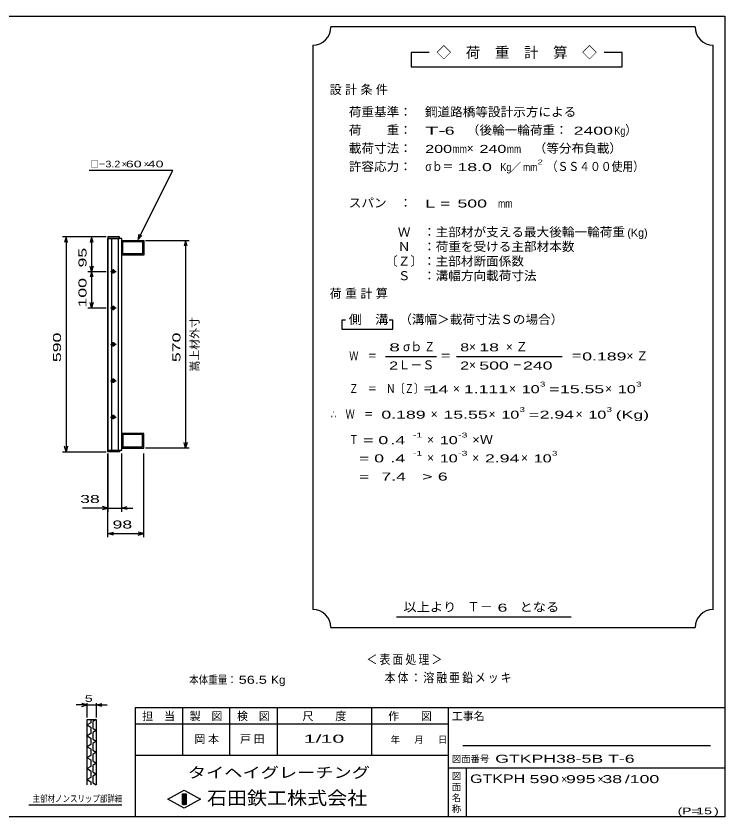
# Model space of a CAD drawing. Units: millimetres, scale not verified. Extents: x -1820 to 1731, y -1282 to 1054.
# Drawn here: x -216 to 1731, y -1146 to 1054 of the extents above; entities that cross this region are included whole.
import ezdxf
from ezdxf.enums import TextEntityAlignment as Align

# ---------------------------------------------------------------- set-up
doc = ezdxf.new("R2010")
doc.units = ezdxf.units.MM
doc.header["$LTSCALE"] = 10
for name, color, linetype, lineweight in [('0_2', 150, 'Continuous', 25), ('16', 3, 'Continuous', 25), ('22', 4, 'Continuous', 25), ('24', 2, 'Continuous', 25), ('32', 4, 'Continuous', 25)]:
    doc.layers.add(name, color=color, linetype=linetype, lineweight=lineweight)
doc.styles.add('ベクトル', font='')
doc.styles.get('ベクトル').set_extended_font_data('ベクトル')

msp = doc.modelspace()

# ---------------------------------------------------------------- linework, layer by layer
at = {"layer": '0_2'}
for p, q in [((-1729, 1053.5), (1731, 1053.5)), ((1731, 1053.5), (1731, -1146.5)), ((1731, -846.5), (111, -846.5)), ((111, -846.5), (111, -1146.5)), ((241, -846.5), (241, -976.5)), ((371, -976.5), (371, -846.5)), ((501, -846.5), (501, -976.5)), ((761, -976.5), (761, -846.5)), ((971, -846.5), (971, -1146.5)), ((971, -891.5), (111, -891.5)), ((1691, -951.5), (1011, -951.5)), ((111, -976.5), (971, -976.5)), ((971, -1011.5), (1731, -1011.5)), ((1021, -1146.5), (1021, -1011.5)), ((201, -1097.5), (246, -1072.5)), ((246, -1072.5), (291, -1097.5)), ((246, -1122.5), (201, -1097.5)), ((241, -1082.5), (251, -1082.5)), ((241, -1112.5), (241, -1082.5)), ((241, -1082.5), (243, -1082.5)), ((243, -1082.5), (243, -1112.5)), ((245, -1112.5), (245, -1082.5)), ((245, -1082.5), (247, -1082.5)), ((291, -1097.5), (246, -1122.5)), ((247, -1082.5), (247, -1112.5)), ((249, -1112.5), (249, -1082.5)), ((249, -1082.5), (251, -1082.5)), ((251, -1082.5), (251, -1112.5)), ((251, -1082.5), (251, -1112.5)), ((251, -1112.5), (241, -1112.5)), ((243, -1112.5), (245, -1112.5)), ((247, -1112.5), (249, -1112.5)), ((1731, -1146.5), (-1729, -1146.5))]:
    msp.add_line(p, q, dxfattribs=at)
at = {"layer": '16'}
for p, q in [((36.03, -138.65), (36.03, 442.35)), ((36.03, 442.35), (36.73, 442.35)), ((68.73, 446.85), (36.73, 446.85)), ((36.73, 446.85), (36.73, 442.35)), ((36.73, 442.35), (68.73, 442.35)), ((36.73, 442.35), (36.73, -138.65)), ((74.73, 442.35), (36.73, 442.35)), ((46.23, 442.35), (46.23, -138.65)), ((65.23, -138.65), (65.23, 442.35)), ((68.73, 442.35), (68.73, 446.85)), ((74.73, -138.65), (74.73, 442.35)), ((74.73, 396.85), (74.73, 436.85)), ((74.73, 436.85), (134.73, 436.85)), ((77.73, 399.85), (77.73, 433.85)), ((77.73, 433.85), (131.73, 433.85)), ((131.73, 433.85), (131.73, 399.85)), ((134.73, 436.85), (134.73, 396.85)), ((134.73, 396.85), (74.73, 396.85)), ((131.73, 399.85), (77.73, 399.85)), ((53.23, 354.85), (49.23, 354.85)), ((51.23, 357.85), (51.23, 345.85)), ((43.23, 351.85), (59.23, 351.85)), ((49.23, 348.85), (53.23, 348.85)), ((43.23, 251.85), (59.23, 251.85)), ((53.23, 254.85), (49.23, 254.85)), ((49.23, 248.85), (53.23, 248.85)), ((51.23, 257.85), (51.23, 245.85)), ((53.23, 154.85), (49.23, 154.85)), ((51.23, 157.85), (51.23, 145.85)), ((43.23, 151.85), (59.23, 151.85)), ((49.23, 148.85), (53.23, 148.85)), ((43.23, 51.85), (59.23, 51.85)), ((53.23, 54.85), (49.23, 54.85)), ((49.23, 48.85), (53.23, 48.85)), ((51.23, 57.85), (51.23, 45.85)), ((51.23, -42.15), (51.23, -54.15)), ((43.23, -48.15), (59.23, -48.15)), ((53.23, -45.15), (49.23, -45.15)), ((49.23, -51.15), (53.23, -51.15)), ((74.73, -93.15), (74.73, -133.15)), ((134.73, -93.15), (74.73, -93.15)), ((77.73, -96.15), (77.73, -130.15)), ((131.73, -96.15), (77.73, -96.15)), ((131.73, -130.15), (131.73, -96.15)), ((134.73, -133.15), (134.73, -93.15)), ((77.73, -130.15), (131.73, -130.15)), ((36.73, -138.65), (36.03, -138.65)), ((36.73, -138.65), (68.73, -138.65)), ((36.73, -143.15), (36.73, -138.65)), ((36.73, -138.65), (74.73, -138.65)), ((68.73, -143.15), (36.73, -143.15)), ((68.73, -138.65), (68.73, -143.15)), ((74.73, -133.15), (134.73, -133.15))]:
    msp.add_line(p, q, dxfattribs=at)
for centre, radius, start, end in [((49.23, 351.85), 3, 90, 270), ((51.23, 351.85), 4, 46.6, 133.4), ((53.23, 351.85), 3, 270, 90), ((51.23, 351.85), 4, 226.6, 313.4), ((49.23, 251.85), 3, 90, 270), ((51.23, 251.85), 4, 46.6, 133.4), ((51.23, 251.85), 4, 226.6, 313.4), ((53.23, 251.85), 3, 270, 90), ((49.23, 151.85), 3, 90, 270), ((51.23, 151.85), 4, 46.6, 133.4), ((53.23, 151.85), 3, 270, 90), ((51.23, 151.85), 4, 226.6, 313.4), ((49.23, 51.85), 3, 90, 270), ((51.23, 51.85), 4, 46.6, 133.4), ((51.23, 51.85), 4, 226.6, 313.4), ((53.23, 51.85), 3, 270, 90), ((49.23, -48.15), 3, 90, 270), ((51.23, -48.15), 4, 46.6, 133.4), ((51.23, -48.15), 4, 226.6, 313.4), ((53.23, -48.15), 3, 270, 90)]:
    msp.add_arc(centre, radius, start, end, dxfattribs=at)
at = {"layer": '22'}
for p, q in [((214.73, 629.35), (-15.27, 629.35)), ((119.73, 439.35), (214.73, 629.35)), ((31.73, 446.85), (-88.27, 446.85)), ((-78.27, 446.85), (-82.27, 431.85)), ((-74.27, 431.85), (-78.27, 446.85)), ((-78.27, 446.85), (-78.27, -143.15)), ((31.73, 446.85), (-18.27, 446.85)), ((-8.27, 446.85), (-12.27, 431.85)), ((-4.27, 431.85), (-8.27, 446.85)), ((-8.27, 446.85), (-8.27, 351.85)), ((119.73, 439.35), (122.73, 453.95)), ((119.73, 439.35), (129.73, 450.35)), ((139.73, 436.85), (259.73, 436.85)), ((249.73, 436.85), (245.73, 421.85)), ((253.73, 421.85), (249.73, 436.85)), ((249.73, 436.85), (249.73, -133.15)), ((-8.27, 351.85), (-12.27, 366.85)), ((-4.27, 366.85), (-8.27, 351.85)), ((-18.27, 351.85), (31.73, 351.85)), ((-8.27, 351.85), (-12.27, 336.85)), ((-4.27, 336.85), (-8.27, 351.85)), ((-8.27, 351.85), (-8.27, 251.85)), ((-8.27, 251.85), (-12.27, 266.85)), ((-4.27, 266.85), (-8.27, 251.85)), ((-18.27, 251.85), (31.73, 251.85)), ((-78.27, -143.15), (-82.27, -128.15)), ((-74.27, -128.15), (-78.27, -143.15)), ((249.73, -133.15), (245.73, -118.15)), ((253.73, -118.15), (249.73, -133.15)), ((-88.27, -143.15), (31.73, -143.15)), ((36.73, -148.15), (36.73, -308.15)), ((36.73, -378.15), (36.73, -148.15)), ((74.73, -308.15), (74.73, -148.15)), ((134.73, -378.15), (134.73, -148.15)), ((259.73, -133.15), (139.73, -133.15)), ((36.73, -298.15), (-33.27, -298.15)), ((36.73, -298.15), (21.73, -294.15)), ((21.73, -302.15), (36.73, -298.15)), ((36.73, -298.15), (74.73, -298.15)), ((74.73, -298.15), (89.73, -294.15)), ((89.73, -302.15), (74.73, -298.15)), ((74.73, -298.15), (104.73, -298.15)), ((36.73, -368.15), (51.73, -364.15)), ((51.73, -372.15), (36.73, -368.15)), ((36.73, -368.15), (134.73, -368.15)), ((134.73, -368.15), (119.73, -364.15)), ((119.73, -372.15), (134.73, -368.15))]:
    msp.add_line(p, q, dxfattribs=at)
at = {"layer": '24', "color": 4}
for p, q in [((1649, 1023.5), (649, 1023.5)), ((599, 973.5), (599, -576.5)), ((1699, -576.5), (1699, 973.5)), ((919, 953.5), (869, 953.5)), ((869, 953.5), (869, 913.5)), ((1449, 953.5), (1399, 953.5)), ((1449, 913.5), (1449, 953.5)), ((869, 913.5), (1449, 913.5)), ((689, 218.5), (679, 218.5)), ((679, 218.5), (679, 193.5)), ((819, 218.5), (809, 218.5)), ((819, 193.5), (819, 218.5)), ((679, 193.5), (819, 193.5)), ((799, 118.5), (939, 118.5)), ((994, 118.5), (1284, 118.5)), ((829, -596.5), (1309, -596.5)), ((649, -626.5), (1649, -626.5))]:
    msp.add_line(p, q, dxfattribs=at)
for centre, start, end in [((599, 1023.5), 270, 0), ((1699, 1023.5), 180, 270), ((599, -626.5), 0, 90), ((1699, -626.5), 90, 180)]:
    msp.add_arc(centre, 50, start, end, dxfattribs=at)
at = {"layer": '32'}
for p, q in [((-20.27, -838.65), (-35.27, -834.65)), ((-20.27, -873.65), (-20.27, -833.65)), ((4.73, -833.65), (4.73, -873.65)), ((4.73, -838.65), (19.73, -834.65)), ((-20.27, -838.65), (-50.27, -838.65)), ((-35.27, -842.65), (-20.27, -838.65)), ((-20.27, -838.65), (4.73, -838.65)), ((19.73, -842.65), (4.73, -838.65)), ((4.73, -838.65), (34.73, -838.65)), ((-20.27, -878.65), (4.73, -878.65)), ((-20.27, -1058.65), (-20.27, -878.65)), ((-10.27, -878.65), (-10.27, -887.65)), ((4.73, -878.65), (-5.27, -884.65)), ((4.73, -878.65), (4.73, -1058.65)), ((-10.27, -887.65), (-20.27, -893.65)), ((-20.27, -893.65), (-10.27, -899.65)), ((-10.27, -899.65), (-10.27, -917.65)), ((-5.27, -884.65), (-5.27, -902.65)), ((-10.27, -917.65), (-20.27, -923.65)), ((-20.27, -923.65), (-10.27, -929.65)), ((-5.27, -902.65), (4.73, -908.65)), ((4.73, -908.65), (-5.27, -914.65)), ((-5.27, -914.65), (-5.27, -932.65)), ((-10.27, -929.65), (-10.27, -947.65)), ((-5.27, -932.65), (4.73, -938.65)), ((4.73, -938.65), (-5.27, -944.65)), ((-5.27, -944.65), (-5.27, -962.65)), ((-10.27, -947.65), (-20.27, -953.65)), ((-20.27, -953.65), (-10.27, -959.65)), ((-10.27, -959.65), (-10.27, -977.65)), ((-5.27, -962.65), (4.73, -968.65)), ((-10.27, -977.65), (-20.27, -983.65)), ((-20.27, -983.65), (-10.27, -989.65)), ((-10.27, -989.65), (-10.27, -1007.65)), ((4.73, -968.65), (-5.27, -974.65)), ((-5.27, -974.65), (-5.27, -992.65)), ((-10.27, -1007.65), (-20.27, -1013.65)), ((-5.27, -992.65), (4.73, -998.65)), ((4.73, -998.65), (-5.27, -1004.65)), ((-5.27, -1004.65), (-5.27, -1022.65)), ((-20.27, -1013.65), (-10.27, -1019.65)), ((-10.27, -1019.65), (-10.27, -1037.65)), ((-5.27, -1022.65), (4.73, -1028.65)), ((4.73, -1028.65), (-5.27, -1034.65)), ((-10.27, -1037.65), (-20.27, -1043.65)), ((-20.27, -1043.65), (-10.27, -1049.65)), ((-10.27, -1049.65), (-10.27, -1058.65)), ((-5.27, -1034.65), (-5.27, -1052.65)), ((-5.27, -1052.65), (4.73, -1058.65)), ((74.73, -1113.65), (-180.27, -1113.65))]:
    msp.add_line(p, q, dxfattribs=at)

# ---------------------------------------------------------------- texts
at = {"layer": '0_2', "style": 'ベクトル'}
for s, height, p in [('担\u3000当', 21.99, (131, -869.5)), ('製\u3000図', 21.99, (261, -869.5)), ('検\u3000図', 21.99, (391, -869.5)), ('尺\u3000\u3000度', 21.99, (571, -869.5)), ('作\u3000\u3000図', 21.99, (806, -869.5)), ('工事名', 21.99, (981, -869.5)), ('年', 18.33, (813, -934)), ('月', 18.33, (878, -934)), ('日', 18.33, (943, -934)), ('図面番号', 18.33, (981, -987)), ('図', 18.33, (981, -1034)), ('面', 18.33, (981, -1064)), ('名', 18.33, (981, -1094)), ('称', 18.33, (981, -1124))]:
    msp.add_text(s, height=height, dxfattribs=at).set_placement(p, align=Align.MIDDLE_LEFT)
at = {"layer": '0_2', "color": 222, "style": 'ベクトル'}
for s, height, width, p in [('タイヘイグレーチング', 29.33, 1.25, (256, -1024.5)), ('石田鉄工株式会社', 36.66, 1.1, (308.5, -1094.5))]:
    msp.add_text(s, height=height, dxfattribs=dict(at, width=width)).set_placement(p, align=Align.MIDDLE_LEFT)
at = {"layer": '22', "color": 2, "style": 'ベクトル'}
for s, height, width, p in [('□－', 18.33, 0.8, (-10.27, 646.85)), ('3.2', 18.33, 1.2, (29.73, 646.85)), (' 60 ', 18.33, 1.6, (74.73, 646.85)), (' 40 ', 18.33, 1.6, (134.73, 646.85)), (' 38 ', 21.99, 1.65, (-53.27, -273.15)), (' 98 ', 21.99, 1.65, (35.73, -343.15)), ('本体重量：', 21.99, 0.85, (259.73, -769.65)), (' 56.5', 21.99, 1.35, (384.73, -769.65)), ('Kg', 21.99, 1.1, (484.73, -769.65)), ('1/', 21.99, 2, (574, -931.5)), (' 10 ', 21.99, 2, (604, -931.5)), ('GTKPH38-5B T-6     ', 21.99, 1.65, (1100, -986.5)), ('GTKPH', 23.46, 1.4, (1031, -1041.5)), (' 590 ', 21.99, 1.65, (1181, -1042.5)), (' 995 ', 21.99, 1.65, (1281, -1042.5)), (' 38 ', 21.99, 1.65, (1381, -1042.5)), ('/', 21.99, 1.65, (1456, -1042.5)), (' 100 ', 21.99, 1.65, (1456, -1042.5)), ('(P=', 18.33, 1.55, (1601, -1130)), (' 15 ', 18.33, 1.6, (1641, -1130)), (')', 18.33, 1.6, (1701, -1130))]:
    msp.add_text(s, height=height, dxfattribs=dict(at, width=width)).set_placement(p, align=Align.MIDDLE_LEFT)
for height, p in [(18.33, (74.73, 646.85)), (18.33, (134.73, 646.85)), (21.99, (1281, -1042.5)), (21.99, (1381, -1042.5))]:
    msp.add_text('×', height=height, dxfattribs=at).set_placement(p, align=Align.MIDDLE_LEFT)
at = {"layer": '22', "color": 2, "style": 'ベクトル', "width": 1.65}
for s, p in [(' 95 ', (-33.27, 349.35)), (' 100 ', (-33.27, 239.35)), (' 590 ', (-103.27, 89.35)), (' 570', (224.73, 89.35))]:
    msp.add_text(s, height=21.99, rotation=90, dxfattribs=at).set_placement(p, align=Align.MIDDLE_LEFT)
at = {"layer": '22', "color": 2, "style": 'ベクトル'}
msp.add_text('嵩上材外寸', height=21.99, rotation=90, dxfattribs=at).set_placement((274.73, 76.85), align=Align.MIDDLE_LEFT)
at = {"layer": '22', "color": 2, "attachment_point": 4, "style": 'ベクトル'}
for s, insert, char_height in [('\\T1.2;\\W0.85;＜表面処理＞', (746.5, -715), 25.66), ('\\T1.19;\\W0.85;本体：溶融亜鉛メッキ', (796.5, -765), 25.66), ('\\T1.25;岡本\u3000', (274.23, -933.65), 21.99), ('\\T1.25;戸田\u3000', (399.23, -933.65), 21.99)]:
    msp.add_mtext(s, dxfattribs=dict(at, insert=insert, char_height=char_height))
at = {"layer": '24', "style": 'ベクトル'}
for s, height, p in [('◇\u3000荷\u3000重\u3000計\u3000算\u3000◇', 29.33, (939, 953.5)), ('）', 24.19, (1457, 740)), ('×', 24.19, (1022, 690)), ('／', 21.99, (1141.5, 638.5)), ('(Kg)', 21.99, (1463, 458.5)), ('σｂ', 24.19, (847, 145)), ('×', 24.19, (1028, 145)), ('Ｌ－Ｓ', 24.19, (834, 95)), ('×', 24.19, (1028, 95)), ('×', 24.19, (984, 30)), ('×', 24.19, (1138, 30)), ('×', 24.19, (1402, 30)), ('×', 24.19, (923, -40)), ('×', 24.19, (1082, -40)), ('×', 24.19, (1321, -40)), ('×', 24.19, (913, -110)), ('×', 24.19, (913, -160)), ('×', 24.19, (1037, -160)), ('×', 24.19, (1171, -160)), ('Ｔ－', 25.66, (1023, -569))]:
    msp.add_text(s, height=height, dxfattribs=at).set_placement(p, align=Align.MIDDLE_LEFT)
for s, height, width, p in [('荷重基準：\u3000', 24.19, 1.05, (698, 790)), ('鋼道路橋等設計示方による', 24.19, 1.05, (907, 790)), ('荷\u3000\u3000重：\u3000', 24.19, 1.05, (698, 740)), ('T-', 21.99, 2, (908, 738.5)), (' 6 ', 21.99, 1.65, (948, 738.5)), ('（後輪一輪荷重：', 24.19, 1.05, (1022, 740)), (' 2400', 21.99, 1.65, (1302, 738.5)), ('Kg', 21.99, 0.85, (1427, 738.5)), ('載荷寸法：\u3000', 24.19, 1.05, (698, 690)), ('\u3000（等分布負載）', 24.19, 1.05, (1171, 690)), ('200', 21.99, 1.5, (908, 688.5)), ('mm', 21.99, 0.8, (983, 688.5)), ('240', 21.99, 1.5, (1057, 688.5)), ('mm', 21.99, 0.8, (1132, 688.5)), ('許容応力：\u3000', 24.19, 1.05, (698, 640)), ('σｂ＝', 24.19, 0.9, (908, 640)), (' 18.0', 21.99, 1.65, (983, 638.5)), ('Kg', 21.99, 0.85, (1114, 638.5)), ('mm', 21.99, 0.8, (1176.5, 638.5)), ('2', 13.2, 1.5, (1216.5, 652.5)), ('（ＳＳ４００使用）', 24.19, 0.9, (1241.5, 640)), ('スパン\u3000：\u3000', 24.19, 1.05, (698, 540)), ('L =', 21.99, 1.65, (908, 538.5)), (' 500 ', 21.99, 1.65, (983, 538.5)), ('mm', 21.99, 0.8, (1108, 538.5)), ('\u3000Ｗ\u3000：主部材が支える最大後輪一輪荷重', 24.19, 1.05, (798, 460)), ('\u3000Ｎ\u3000：荷重を受ける主部材本数', 24.19, 1.05, (798, 420)), ('〔Ｚ〕：主部材断面係数', 24.19, 1.05, (798, 380)), ('\u3000Ｓ\u3000：溝幅方向載荷寸法', 24.19, 1.05, (798, 340)), ('側\u3000溝', 24.19, 1.1, (698, 220)), ('\u3000（溝幅＞載荷寸法Ｓの場合）', 24.19, 1.05, (802, 220)), ('8', 21.99, 1.8, (809, 143.5)), ('Ｚ', 24.19, 0.9, (905, 145)), ('8', 21.99, 1.5, (1004, 143.5)), (' 18 ', 21.99, 1.65, (1043, 143.5)), ('Ｗ\u3000＝', 24.19, 0.75, (699, 120)), ('＝', 24.19, 0.9, (949, 120)), ('＝', 24.19, 0.9, (1309, 120)), ('0.189', 21.99, 1.65, (1339, 118.5)), ('2', 21.99, 1.5, (809, 93.5)), ('2', 21.99, 1.5, (1004, 93.5)), (' 500 ', 21.99, 1.65, (1043, 93.5)), ('－', 24.19, 0.75, (1148, 95)), (' 240 ', 21.99, 1.65, (1163, 93.5)), ('Ｚ\u3000＝\u3000Ｎ〔Ｚ〕＝', 24.19, 0.75, (699, 30)), ('3', 13.2, 1.5, (1223, 42.5)), ('3', 13.2, 1.5, (1487, 42.5)), (' 14 ', 21.99, 1.65, (904, 28.5)), ('1.111', 21.99, 1.65, (1014, 28.5)), ('10', 21.99, 1.5, (1173, 28.5)), ('=', 21.99, 1.7, (1248, 28.5)), ('15.55', 21.99, 1.65, (1278, 28.5)), ('10', 21.99, 1.5, (1437, 28.5)), ('3', 13.2, 1.5, (1167, -27.5)), ('3', 13.2, 1.5, (1406, -27.5)), ('∴\u3000Ｗ\u3000＝', 24.19, 0.75, (649, -40)), (' 0.189', 21.99, 1.65, (774, -41.5)), ('15.55', 21.99, 1.65, (958, -41.5)), ('10', 21.99, 1.5, (1117, -41.5)), ('=', 21.99, 1.7, (1192, -41.5)), ('2.94', 21.99, 1.65, (1222, -41.5)), ('10', 21.99, 1.5, (1356, -41.5)), ('(Kg)', 21.99, 1.65, (1431, -41.5)), ('Ｔ', 24.19, 0.75, (699, -110)), (' = 0', 21.99, 1.65, (724, -111.5)), (' .4 ', 21.99, 1.65, (799, -111.5)), ('-1', 13.2, 1.65, (874, -97.5)), ('10', 21.99, 1.5, (948, -111.5)), ('-3', 13.2, 1.65, (998, -97.5)), ('×Ｗ', 24.19, 1.1, (1037, -110)), ('  = 0', 21.99, 1.65, (699, -161.5)), (' .4 ', 21.99, 1.65, (799, -161.5)), ('-1', 13.2, 1.65, (874, -147.5)), ('10', 21.99, 1.5, (948, -161.5)), ('-3', 13.2, 1.65, (998, -147.5)), ('2.94', 21.99, 1.65, (1072, -161.5)), ('10', 21.99, 1.5, (1206, -161.5)), ('3', 13.2, 1.5, (1256, -147.5)), ('  =', 21.99, 1.65, (699, -211.5)), (' 7.4', 21.99, 1.65, (774, -211.5)), ('>', 21.99, 1.7, (899, -211.5)), (' 6 ', 21.99, 1.65, (929, -211.5)), ('以上より\u3000', 24.19, 1.1, (848, -570)), (' 6 ', 21.99, 1.65, (1093, -571.5)), ('となる', 24.19, 1.1, (1167, -570))]:
    msp.add_text(s, height=height, dxfattribs=dict(at, width=width)).set_placement(p, align=Align.MIDDLE_LEFT)
at = {"layer": '24', "char_height": 24.19, "attachment_point": 4, "style": 'ベクトル'}
for s, insert in [('\\T1.28;設計条件', (645.5, 850)), ('\\T1.28;荷重計算', (645.5, 290)), ('\\T1.42;×Ｚ', (1129.5, 145)), ('\\T1.42;×Ｚ', (1460.5, 120))]:
    msp.add_mtext(s, dxfattribs=dict(at, insert=insert))
at = {"layer": '32', "color": 2, "style": 'ベクトル'}
for s, width, p in [(' 5 ', 1.6, (-37.77, -821.15)), ('主部材ノンスリップ部詳細', 0.8, (-170.27, -1096.15))]:
    msp.add_text(s, height=18.33, dxfattribs=dict(at, width=width)).set_placement(p, align=Align.MIDDLE_LEFT)

doc.saveas('drawing.dxf')
